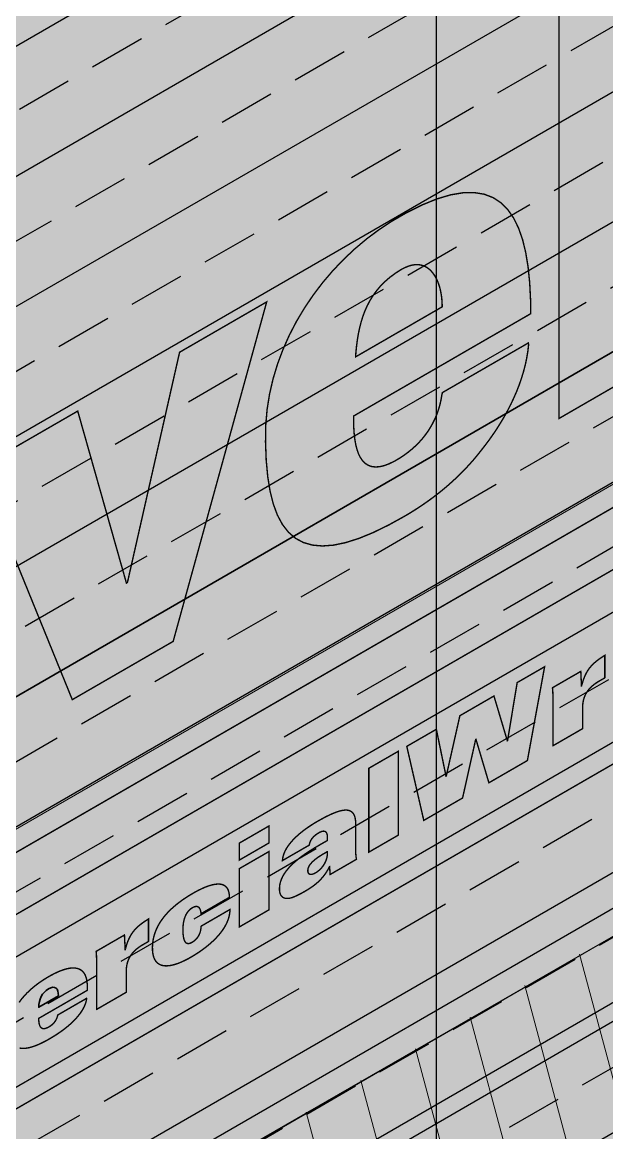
# Model space of a CAD drawing. Extents: x 61.9 to 112.9, y 313.3 to 379.3.
# Drawn here: x 87.174 to 89.12, y 362.44 to 366.135 of the extents above; entities that cross this region are included whole.
import ezdxf

# ---------------------------------------------------------------- set-up
doc = ezdxf.new("R2010")
doc.units = 0
doc.header["$LTSCALE"] = 1.5
doc.header["$MEASUREMENT"] = 0
doc.linetypes.add('DASHED', pattern=[0.75, 0.5, -0.25])
doc.layers.add('brick', color=250, linetype='CONTINUOUS', lineweight=5)
doc.layers.add('Metal Stud', color=250, linetype='CONTINUOUS', lineweight=18)
for name, color, linetype in [('DuPont Thru-Wall Flashing', 252, 'CONTINUOUS'), ('DUPONTLOGO', 250, 'CONTINUOUS'), ('FASTENING', 250, 'CONTINUOUS'), ('Shelf Angle', 250, 'CONTINUOUS'), ('STRUCTURE', 250, 'CONTINUOUS'), ('TEXT', 7, 'CONTINUOUS')]:
    doc.layers.add(name, color=color, linetype=linetype)
doc.layers.add('EXTERIOR INSULATION', color=7, linetype='CONTINUOUS', true_color=0xcdd69f)
doc.layers.add('Tyvek CommercialWrap', color=7, linetype='DASHED', true_color=0x00538e)
doc.styles.add('DETAILS', font='sanss___.ttf', dxfattribs={"height": 1})
doc.dimstyles.new('TYVEKDETAILS', dxfattribs={"dimscale": 6, "dimtxt": 1.5, "dimasz": 0.1, "dimexe": 0.75, "dimexo": 0.75, "dimgap": 0.75, "dimtad": 0, "dimtih": 1, "dimtoh": 1, "dimdec": 4, "dimzin": 0, "dimdsep": 46, "dimlunit": 4, "dimtxsty": 'DETAILS', "dimcen": 0.0625, "dimadec": 0, "dimazin": 0, "dimtfac": 1, "dimtdec": 4, "dimtofl": 0, "dimtmove": 0, "dimatfit": 3, "dimfxl": 1, "dimfrac": 2, "dimtolj": 1, "dimtzin": 0, "dimarcsym": 0})

# ---------------------------------------------------------------- blocks, each defined once
blk = doc.blocks.new('SS-DGG 2')
at = {"layer": 'STRUCTURE'}
h = blk.add_hatch(dxfattribs=at)
h.set_pattern_fill('AR-SAND', color=256, scale=0.25, style=0)
h.set_pattern_definition([(37.5, (-362.0331, 233.6496), (-0.01574834, 0.48170594), [0, -0.38, 0, -0.425, 0, -0.40625]), (7.5, (-362.0331, 233.6496), (0.4424442, 0.7055365), [0, -0.205, 0, -0.3425, 0, -0.13125]), (327.5, (-362.3406, 233.6496), (0.77853547, 0.00141476), [0, -0.125, 0, -0.45, 0, -0.5875]), (317.5, (-362.3406, 233.6496), (0.7515317, 0.2194189), [0, -0.0625, 0, -0.295, 0, -0.3375])])
h.paths.add_polyline_path([(-8.7858, -6.4658, -0.06032), (-8.3164, -5.6231, -0.022567), (-7.1126, -4.1064), (-7.3384, -4.0005, 0.021775), (-8.5108, -5.4822, 0.0603), (-9.008, -6.3751, 0.04506), (-9.3505, -7.4917, 0.020731), (-9.5997, -8.9782, -0.044799), (-9.7881, -9.8444, -0.020914), (-9.9777, -10.3712, -0.055655), (-10.2812, -10.9286, -0.016125), (-10.8857, -11.7371, -0.033704), (-11.3713, -12.2672), (-12.4307, -13.2777), (-13.2332, -13.741), (-13.0332, -13.8565), (-12.2307, -13.4186), (-11.2056, -12.4409, 0.033704), (-10.6982, -11.8869, 0.016125), (-10.0844, -11.066, 0.055655), (-9.7555, -10.4618, 0.020914), (-9.5591, -9.9162, 0.044799), (-9.3615, -9.008, -0.020731), (-9.1156, -7.5412, -0.04506)])
h.paths.add_polyline_path([(-13.0332, -13.8565), (-13.2332, -13.741), (-13.2348, -16.435), (-13.0332, -16.5513)])
h.paths.add_polyline_path([(0, 0), (-0.2192, 0.1179), (-7.3384, -4.0005), (-7.1126, -4.1064)])
h.paths.add_polyline_path([(-16.0434, -5.8254), (-15.8434, -5.9408), (-2.7843, 1.5988), (-2.9918, 1.71)])
h.paths.add_polyline_path([(-16.047, -14.8113), (-15.8434, -14.9289), (-15.8434, -5.9408), (-16.0434, -5.8254)])
at = {"layer": 'STRUCTURE', "true_color": 0xffff42}
blk.add_hatch(color=51, dxfattribs=at).paths.add_polyline_path([(0, 0), (-7.1126, -4.1064, 0.022896), (-8.333, -5.646, 0.058555), (-8.7858, -6.4658, 0.04506), (-9.1156, -7.5412, 0.020731), (-9.3615, -9.008, -0.044799), (-9.5591, -9.9162, -0.020914), (-9.7555, -10.4618, -0.055655), (-10.0844, -11.066, -0.016125), (-10.6982, -11.8869, -0.033704), (-11.2056, -12.4409), (-12.2307, -13.4186), (-13.0332, -13.8565), (-13.0332, -16.5513), (0, -9.0266)])
at = {"layer": 'STRUCTURE'}
blk.add_lwpolyline([(-13.0332, -16.5513), (0, -9.0266)], dxfattribs=at)
blk = doc.blocks.new('CW logo')
at = {"layer": 'DUPONTLOGO', "lineweight": 35, "true_color": 0x00538e}
h = blk.add_hatch(color=154, dxfattribs=at)
h.paths.add_polyline_path([(0, 2.3551), (-0.3621, 2.1461), (-0.3621, 2.4109), (0.6981, 3.023), (0.6981, 2.7582), (0.3277, 2.5443), (0.3277, 1.443), (0, 1.2538)])
h.paths.add_polyline_path([(1.5206, 3.0816), (1.0732, 1.5101), (0.7864, 1.3445), (0.9027, 1.7466), (0.5586, 2.5262), (0.8913, 2.7183), (1.0535, 2.1515), (1.0568, 2.1534), (1.2338, 2.916)])
h.paths.add_polyline_path([(1.8645, 2.3303), (1.5515, 3.0995), (1.8826, 3.2906), (2.0448, 2.7182), (2.0481, 2.7201), (2.2218, 3.4864), (2.5118, 3.6539), (2.2004, 2.5242)])
h.paths.add_polyline_path([(2.8011, 3.2741), (2.8012, 3.2529), (2.8019, 3.2325), (2.8033, 3.2131), (2.8055, 3.1948), (2.8086, 3.1778), (2.8127, 3.1622), (2.8177, 3.1481), (2.8239, 3.1358), (2.8312, 3.1253), (2.8397, 3.1167), (2.8495, 3.1104), (2.8606, 3.1062), (2.8732, 3.1046), (2.8873, 3.1054), (2.903, 3.109), (2.9202, 3.1155), (2.9392, 3.1249), (2.9553, 3.1344), (2.9695, 3.1439), (2.9831, 3.1539), (2.996, 3.1644), (3.0082, 3.1755), (3.0197, 3.1871), (3.0304, 3.1991), (3.0404, 3.2117), (3.0497, 3.2247), (3.0581, 3.2382), (3.0658, 3.2522), (3.0728, 3.2665), (3.0789, 3.2813), (3.0842, 3.2965), (3.0887, 3.312), (3.0923, 3.328), (3.0951, 3.3443), (3.097, 3.3522), (3.1027, 3.3555), (3.1133, 3.3616), (3.1279, 3.37), (3.1459, 3.3804), (3.1668, 3.3925), (3.1896, 3.4057), (3.2139, 3.4197), (3.2389, 3.4341), (3.2639, 3.4485), (3.2883, 3.4626), (3.3114, 3.4759), (3.3324, 3.4881), (3.3508, 3.4987), (3.3659, 3.5074), (3.3769, 3.5138), (3.3832, 3.5174), (3.3839, 3.5107), (3.3812, 3.4883), (3.3775, 3.466), (3.3727, 3.4438), (3.3669, 3.4217), (3.3602, 3.3998), (3.3527, 3.378), (3.3443, 3.3565), (3.3351, 3.3353), (3.3253, 3.3144), (3.3148, 3.2937), (3.3037, 3.2735), (3.292, 3.2537), (3.2798, 3.2342), (3.2672, 3.2153), (3.2542, 3.1968), (3.2409, 3.1789), (3.2274, 3.1616), (3.2146, 3.1454), (3.2015, 3.1296), (3.1879, 3.1142), (3.174, 3.0992), (3.1598, 3.0846), (3.1453, 3.0704), (3.1305, 3.0567), (3.1154, 3.0433), (3.1001, 3.0303), (3.0845, 3.0177), (3.0687, 3.0055), (3.0527, 2.9937), (3.0365, 2.9823), (3.0201, 2.9712), (3.0036, 2.9605), (2.9869, 2.9502), (2.9702, 2.9403), (2.9189, 2.912), (2.867, 2.8866), (2.819, 2.8669), (2.7747, 2.8529), (2.7342, 2.8444), (2.6973, 2.8417), (2.6639, 2.8446), (2.634, 2.8532), (2.6075, 2.8674), (2.5843, 2.8874), (2.5643, 2.9131), (2.5475, 2.9444), (2.5338, 2.9816), (2.523, 3.0244), (2.5152, 3.073), (2.5102, 3.1274), (2.5079, 3.1875), (2.5087, 3.2437), (2.5131, 3.2956), (2.5213, 3.3468), (2.5329, 3.3974), (2.5479, 3.447), (2.5661, 3.4956), (2.5872, 3.5431), (2.6111, 3.5892), (2.6378, 3.6338), (2.6669, 3.6769), (2.6983, 3.7182), (2.7319, 3.7576), (2.7675, 3.7949), (2.8049, 3.8301), (2.844, 3.863), (2.8846, 3.8934), (2.9265, 3.9212), (2.9757, 3.9497), (3.0296, 3.9767), (3.0792, 3.9968), (3.1245, 4.0102), (3.1656, 4.0171), (3.2028, 4.0177), (3.2362, 4.0122), (3.2659, 4.0008), (3.292, 3.9836), (3.3147, 3.9608), (3.3342, 3.9327), (3.3505, 3.8994), (3.3639, 3.861), (3.3744, 3.8179), (3.3822, 3.7701), (3.3875, 3.7179), (3.3904, 3.6614), (3.3907, 3.6145), (3.3825, 3.6098), (3.3641, 3.5992), (3.3368, 3.5834), (3.3021, 3.5633), (3.2612, 3.5398), (3.2157, 3.5135), (3.1668, 3.4853), (3.1161, 3.4559), (3.0647, 3.4263), (3.0143, 3.3972), (2.966, 3.3693), (2.9214, 3.3436), (2.8818, 3.3207), (2.8486, 3.3015), (2.8232, 3.2868), (2.8069, 3.2774)])
h.paths.add_polyline_path([(3.4854, 3.2661), (3.4854, 4.6323), (3.7967, 4.812), (3.7967, 3.4459)])
h.paths.add_polyline_path([(3.7967, 3.9757), (4.0803, 4.5594), (4.4195, 4.7553), (4.1409, 4.1952), (4.4604, 3.8291), (4.0917, 3.6161)])
h.paths.add_polyline_path([(3.0072, 3.5861), (3.031, 3.5998), (3.0523, 3.6121), (3.0702, 3.6225), (3.0841, 3.6305), (3.0961, 3.6374), (3.096, 3.6468), (3.0955, 3.6559), (3.0948, 3.6649), (3.0937, 3.6736), (3.0924, 3.6821), (3.0908, 3.6904), (3.0889, 3.6984), (3.0868, 3.7061), (3.0843, 3.7135), (3.0816, 3.7207), (3.0786, 3.7275), (3.0753, 3.734), (3.0718, 3.7402), (3.0679, 3.746), (3.0639, 3.7514), (3.0595, 3.7564), (3.0549, 3.761), (3.0501, 3.7651), (3.0449, 3.7686), (3.0396, 3.7716), (3.0339, 3.7741), (3.028, 3.7759), (3.0218, 3.7772), (3.0154, 3.7778), (3.0087, 3.7779), (3.0018, 3.7772), (2.9946, 3.7759), (2.9871, 3.7739), (2.9794, 3.7711), (2.9714, 3.7677), (2.9631, 3.7635), (2.9546, 3.7585), (2.9405, 3.7493), (2.9224, 3.736), (2.9059, 3.7218), (2.8911, 3.707), (2.8779, 3.6914), (2.8661, 3.6752), (2.8557, 3.6584), (2.8466, 3.6411), (2.8386, 3.6232), (2.8318, 3.6048), (2.826, 3.586), (2.8211, 3.5668), (2.817, 3.5472), (2.8137, 3.5272), (2.811, 3.5069), (2.8089, 3.4864), (2.8079, 3.471), (2.8125, 3.4737), (2.8227, 3.4796), (2.8377, 3.4882), (2.8565, 3.4991), (2.8785, 3.5118), (2.9029, 3.5258), (2.9287, 3.5408), (2.9552, 3.5561), (2.9817, 3.5713)], flags=16)
at = {"layer": 'DUPONTLOGO', "color": 154, "lineweight": 35, "true_color": 0x00538e, "const_width": 0.00471}
for points in [[(3.4854, 3.2661), (3.4854, 4.6323), (3.7967, 4.812), (3.7967, 3.4459), (3.4854, 3.2661)], [(1.8645, 2.3303), (1.5515, 3.0995), (1.8826, 3.2906), (2.0448, 2.7182), (2.0481, 2.7201), (2.2218, 3.4864), (2.5118, 3.6539), (2.2004, 2.5242), (1.8645, 2.3303)], [(4.4855, 2.5897), (4.4855, 3.2366), (0, 0.647), (0, 0), (4.4855, 2.5897)], [(2.9783, 2.1749), (3.0767, 2.2317), (3.1089, 2.0759), (3.1098, 2.0765), (3.1551, 2.2769), (3.2685, 2.3424), (3.313, 2.1938), (3.314, 2.1944), (3.3458, 2.3871), (3.4372, 2.4398), (3.3799, 2.1277), (3.2517, 2.0537), (3.2086, 2.1984), (3.2076, 2.1978), (3.1641, 2.0031), (3.0349, 1.9285), (2.9783, 2.1749)], [(2.9502, 2.1586), (2.9502, 1.8796), (2.8518, 1.8228), (2.8518, 2.1019), (2.9502, 2.1586)], [(2.5192, 1.9098), (2.5192, 1.8533), (2.4208, 1.7965), (2.4208, 1.853), (2.5192, 1.9098)], [(2.5192, 1.8248), (2.5192, 1.6308), (2.4208, 1.574), (2.4208, 1.768), (2.5192, 1.8248)], [(1.6875, 1.3229), (1.6953, 1.3335), (1.7039, 1.3437), (1.7132, 1.3537), (1.7231, 1.3633), (1.7337, 1.3725), (1.7448, 1.3814), (1.7565, 1.3899), (1.7686, 1.3981), (1.7812, 1.4059), (1.793, 1.4126), (1.8041, 1.4184), (1.8152, 1.4237), (1.826, 1.4282), (1.8366, 1.432), (1.8468, 1.4348), (1.8566, 1.4367), (1.866, 1.4375), (1.8747, 1.4371), (1.8828, 1.4355), (1.8901, 1.4326), (1.8966, 1.4282), (1.9023, 1.4224), (1.907, 1.4149), (1.9106, 1.4057), (1.9132, 1.3947), (1.9145, 1.3818), (1.9147, 1.3738), (1.9147, 1.3736), (1.9147, 1.3733), (1.9147, 1.3727), (1.9147, 1.3721), (1.9147, 1.3713), (1.9147, 1.3705), (1.9147, 1.3696), (1.9147, 1.3687), (1.9147, 1.3678), (1.9147, 1.3669), (1.9147, 1.366), (1.9147, 1.3652), (1.9147, 1.3645), (1.9147, 1.364), (1.9147, 1.3636), (1.9147, 1.3633), (1.9146, 1.3632), (1.9123, 1.3619), (1.9073, 1.359), (1.8998, 1.3546), (1.8902, 1.3491), (1.879, 1.3427), (1.8665, 1.3354), (1.8531, 1.3277), (1.8392, 1.3196), (1.8251, 1.3115), (1.8112, 1.3035), (1.798, 1.2958), (1.7857, 1.2888), (1.7748, 1.2825), (1.7657, 1.2772), (1.7587, 1.2732), (1.7543, 1.2706), (1.7527, 1.2697), (1.7528, 1.2642), (1.7532, 1.2592), (1.7537, 1.2547), (1.7545, 1.2507), (1.7556, 1.2472), (1.7568, 1.2441), (1.7583, 1.2415), (1.76, 1.2394), (1.762, 1.2377), (1.7641, 1.2366), (1.7665, 1.2358), (1.7692, 1.2355), (1.772, 1.2357), (1.7751, 1.2363), (1.7784, 1.2374), (1.7819, 1.2389), (1.7857, 1.2408), (1.789, 1.2428), (1.7921, 1.2448), (1.7949, 1.2469), (1.7975, 1.249), (1.7999, 1.2512), (1.8021, 1.2534), (1.8041, 1.2557), (1.806, 1.258), (1.8077, 1.2603), (1.8092, 1.2627), (1.8105, 1.2651), (1.8117, 1.2675), (1.8128, 1.2699), (1.8137, 1.2724), (1.8145, 1.2749), (1.8152, 1.2773), (1.8158, 1.2798), (1.8163, 1.281), (1.8182, 1.2822), (1.8217, 1.2842), (1.8266, 1.287), (1.8327, 1.2905), (1.8396, 1.2945), (1.8473, 1.2989), (1.8554, 1.3036), (1.8637, 1.3084), (1.8721, 1.3133), (1.8802, 1.318), (1.8879, 1.3224), (1.895, 1.3265), (1.9011, 1.33), (1.9062, 1.3329), (1.9098, 1.3351), (1.9119, 1.3363), (1.9122, 1.3345), (1.9111, 1.3283), (1.9094, 1.3217), (1.9069, 1.3149), (1.9038, 1.3078), (1.8999, 1.3004), (1.8952, 1.2928), (1.8898, 1.285), (1.8835, 1.2771), (1.8764, 1.2689), (1.8685, 1.2606), (1.8596, 1.2522), (1.8499, 1.2437), (1.8392, 1.2351), (1.8275, 1.2265), (1.8149, 1.2178), (1.8012, 1.2091), (1.7867, 1.2004), (1.7733, 1.1931), (1.7605, 1.1867), (1.7482, 1.1812), (1.7366, 1.1768), (1.7256, 1.1734), (1.7153, 1.1711), (1.7057, 1.1699), (1.6969, 1.1699), (1.6888, 1.171)]]:
    blk.add_lwpolyline(points, dxfattribs=at)
for points in [[(2.8011, 3.2741), (2.8012, 3.2529), (2.8019, 3.2325), (2.8033, 3.2131), (2.8055, 3.1948), (2.8086, 3.1778), (2.8127, 3.1622), (2.8177, 3.1481), (2.8239, 3.1358), (2.8312, 3.1253), (2.8397, 3.1167), (2.8495, 3.1104), (2.8606, 3.1062), (2.8732, 3.1046), (2.8873, 3.1054), (2.903, 3.109), (2.9202, 3.1155), (2.9392, 3.1249), (2.9553, 3.1344), (2.9695, 3.1439), (2.9831, 3.1539), (2.996, 3.1644), (3.0082, 3.1755), (3.0197, 3.1871), (3.0304, 3.1991), (3.0404, 3.2117), (3.0497, 3.2247), (3.0581, 3.2382), (3.0658, 3.2522), (3.0728, 3.2665), (3.0789, 3.2813), (3.0842, 3.2965), (3.0887, 3.312), (3.0923, 3.328), (3.0951, 3.3443), (3.097, 3.3522), (3.1027, 3.3555), (3.1133, 3.3616), (3.1279, 3.37), (3.1459, 3.3804), (3.1668, 3.3925), (3.1896, 3.4057), (3.2139, 3.4197), (3.2389, 3.4341), (3.2639, 3.4485), (3.2883, 3.4626), (3.3114, 3.4759), (3.3324, 3.4881), (3.3508, 3.4987), (3.3659, 3.5074), (3.3769, 3.5138), (3.3832, 3.5174), (3.3839, 3.5107), (3.3812, 3.4883), (3.3775, 3.466), (3.3727, 3.4438), (3.3669, 3.4217), (3.3602, 3.3998), (3.3527, 3.378), (3.3443, 3.3565), (3.3351, 3.3353), (3.3253, 3.3144), (3.3148, 3.2937), (3.3037, 3.2735), (3.292, 3.2537), (3.2798, 3.2342), (3.2672, 3.2153), (3.2542, 3.1968), (3.2409, 3.1789), (3.2274, 3.1616), (3.2146, 3.1454), (3.2015, 3.1296), (3.1879, 3.1142), (3.174, 3.0992), (3.1598, 3.0846), (3.1453, 3.0704), (3.1305, 3.0567), (3.1154, 3.0433), (3.1001, 3.0303), (3.0845, 3.0177), (3.0687, 3.0055), (3.0527, 2.9937), (3.0365, 2.9823), (3.0201, 2.9712), (3.0036, 2.9605), (2.9869, 2.9502), (2.9702, 2.9403), (2.9189, 2.912), (2.867, 2.8866), (2.819, 2.8669), (2.7747, 2.8529), (2.7342, 2.8444), (2.6973, 2.8417), (2.6639, 2.8446), (2.634, 2.8532), (2.6075, 2.8674), (2.5843, 2.8874), (2.5643, 2.9131), (2.5475, 2.9444), (2.5338, 2.9816), (2.523, 3.0244), (2.5152, 3.073), (2.5102, 3.1274), (2.5079, 3.1875), (2.5087, 3.2437), (2.5131, 3.2956), (2.5213, 3.3468), (2.5329, 3.3974), (2.5479, 3.447), (2.5661, 3.4956), (2.5872, 3.5431), (2.6111, 3.5892), (2.6378, 3.6338), (2.6669, 3.6769), (2.6983, 3.7182), (2.7319, 3.7576), (2.7675, 3.7949), (2.8049, 3.8301), (2.844, 3.863), (2.8846, 3.8934), (2.9265, 3.9212), (2.9757, 3.9497), (3.0296, 3.9767), (3.0792, 3.9968), (3.1245, 4.0102), (3.1656, 4.0171), (3.2028, 4.0177), (3.2362, 4.0122), (3.2659, 4.0008), (3.292, 3.9836), (3.3147, 3.9608), (3.3342, 3.9327), (3.3505, 3.8994), (3.3639, 3.861), (3.3744, 3.8179), (3.3822, 3.7701), (3.3875, 3.7179), (3.3904, 3.6614), (3.3907, 3.6145), (3.3825, 3.6098), (3.3641, 3.5992), (3.3368, 3.5834), (3.3021, 3.5633), (3.2612, 3.5398), (3.2157, 3.5135), (3.1668, 3.4853), (3.1161, 3.4559), (3.0647, 3.4263), (3.0143, 3.3972), (2.966, 3.3693), (2.9214, 3.3436), (2.8818, 3.3207), (2.8486, 3.3015), (2.8232, 3.2868), (2.8069, 3.2774)], [(3.0961, 3.6374), (3.096, 3.6468), (3.0955, 3.6559), (3.0948, 3.6649), (3.0937, 3.6736), (3.0924, 3.6821), (3.0908, 3.6904), (3.0889, 3.6984), (3.0868, 3.7061), (3.0843, 3.7135), (3.0816, 3.7207), (3.0786, 3.7275), (3.0753, 3.734), (3.0718, 3.7402), (3.0679, 3.746), (3.0639, 3.7514), (3.0595, 3.7564), (3.0549, 3.761), (3.0501, 3.7651), (3.0449, 3.7686), (3.0396, 3.7716), (3.0339, 3.7741), (3.028, 3.7759), (3.0218, 3.7772), (3.0154, 3.7778), (3.0087, 3.7779), (3.0018, 3.7772), (2.9946, 3.7759), (2.9871, 3.7739), (2.9794, 3.7711), (2.9714, 3.7677), (2.9631, 3.7635), (2.9546, 3.7585), (2.9405, 3.7493), (2.9224, 3.736), (2.9059, 3.7218), (2.8911, 3.707), (2.8779, 3.6914), (2.8661, 3.6752), (2.8557, 3.6584), (2.8466, 3.6411), (2.8386, 3.6232), (2.8318, 3.6048), (2.826, 3.586), (2.8211, 3.5668), (2.817, 3.5472), (2.8137, 3.5272), (2.811, 3.5069), (2.8089, 3.4864), (2.8079, 3.471), (2.8125, 3.4737), (2.8227, 3.4796), (2.8377, 3.4882), (2.8565, 3.4991), (2.8785, 3.5118), (2.9029, 3.5258), (2.9287, 3.5408), (2.9552, 3.5561), (2.9817, 3.5713), (3.0072, 3.5861), (3.031, 3.5998), (3.0523, 3.6121), (3.0702, 3.6225), (3.0841, 3.6305), (3.093, 3.6356)], [(3.4653, 2.2987), (3.4653, 2.3038), (3.4653, 2.3088), (3.4653, 2.3137), (3.4653, 2.3185), (3.4653, 2.3232), (3.4652, 2.3278), (3.4652, 2.3323), (3.4651, 2.3366), (3.465, 2.3408), (3.4649, 2.3449), (3.4648, 2.3488), (3.4646, 2.3526), (3.4645, 2.3562), (3.4643, 2.3596), (3.464, 2.3629), (3.4637, 2.366), (3.4634, 2.3689), (3.4637, 2.3701), (3.4656, 2.3713), (3.4692, 2.3733), (3.474, 2.3761), (3.4799, 2.3795), (3.4867, 2.3834), (3.4941, 2.3877), (3.502, 2.3922), (3.5101, 2.3969), (3.5182, 2.4016), (3.5261, 2.4062), (3.5336, 2.4105), (3.5405, 2.4144), (3.5465, 2.4179), (3.5514, 2.4208), (3.555, 2.4229), (3.5572, 2.4241), (3.5576, 2.4243), (3.5577, 2.4236), (3.5577, 2.4221), (3.5579, 2.4199), (3.558, 2.4171), (3.5582, 2.4137), (3.5583, 2.4101), (3.5585, 2.4061), (3.5587, 2.402), (3.5589, 2.3979), (3.5591, 2.3938), (3.5593, 2.3899), (3.5595, 2.3862), (3.5597, 2.383), (3.5598, 2.3803), (3.5599, 2.3782), (3.56, 2.3768), (3.56, 2.3763), (3.56, 2.3763), (3.56, 2.3763), (3.56, 2.3763), (3.5601, 2.3763), (3.5601, 2.3763), (3.5602, 2.3764), (3.5602, 2.3764), (3.5603, 2.3764), (3.5603, 2.3764), (3.5604, 2.3765), (3.5604, 2.3765), (3.5605, 2.3765), (3.5605, 2.3766), (3.5606, 2.3766), (3.5606, 2.3766), (3.5606, 2.3766), (3.5606, 2.3766), (3.5619, 2.3817), (3.5645, 2.3905), (3.5672, 2.3987), (3.5701, 2.4063), (3.5733, 2.4134), (3.5767, 2.4201), (3.5803, 2.4263), (3.5842, 2.4321), (3.5884, 2.4375), (3.5928, 2.4427), (3.5975, 2.4476), (3.6025, 2.4523), (3.6078, 2.4569), (3.6134, 2.4613), (3.6193, 2.4656), (3.6255, 2.4699), (3.6321, 2.4742), (3.6377, 2.4777), (3.6377, 2.4767), (3.6377, 2.4745), (3.6377, 2.4711), (3.6377, 2.4668), (3.6377, 2.4617), (3.6377, 2.456), (3.6377, 2.4499), (3.6377, 2.4436), (3.6377, 2.4371), (3.6377, 2.4307), (3.6377, 2.4246), (3.6377, 2.4189), (3.6377, 2.4138), (3.6377, 2.4095), (3.6377, 2.4062), (3.6377, 2.4039), (3.6377, 2.4029), (3.6376, 2.4028), (3.6371, 2.4026), (3.6364, 2.4022), (3.6354, 2.4016), (3.6342, 2.4009), (3.6329, 2.4001), (3.6314, 2.3993), (3.6299, 2.3984), (3.6283, 2.3975), (3.6267, 2.3966), (3.6252, 2.3957), (3.6237, 2.3949), (3.6224, 2.3941), (3.6213, 2.3935), (3.6204, 2.3929), (3.6197, 2.3926), (3.6193, 2.3923), (3.616, 2.3904), (3.6092, 2.386), (3.6029, 2.3816), (3.5972, 2.377), (3.5921, 2.3724), (3.5874, 2.3676), (3.5832, 2.3628), (3.5795, 2.3578), (3.5762, 2.3527), (3.5734, 2.3475), (3.5709, 2.3422), (3.5689, 2.3368), (3.5672, 2.3312), (3.5659, 2.3255), (3.5649, 2.3198), (3.5642, 2.3139), (3.5638, 2.3078), (3.5637, 2.3022), (3.5637, 2.3015), (3.5637, 2.2995), (3.5637, 2.2965), (3.5637, 2.2926), (3.5637, 2.2881), (3.5637, 2.2829), (3.5637, 2.2773), (3.5637, 2.2715), (3.5637, 2.2656), (3.5637, 2.2598), (3.5637, 2.2542), (3.5637, 2.2489), (3.5637, 2.2442), (3.5637, 2.2402), (3.5637, 2.2371), (3.5637, 2.2349), (3.5637, 2.2339), (3.5632, 2.2336), (3.561, 2.2323), (3.5572, 2.2301), (3.5521, 2.2271), (3.5458, 2.2235), (3.5387, 2.2194), (3.5309, 2.2149), (3.5226, 2.2101), (3.5141, 2.2052), (3.5057, 2.2003), (3.4974, 2.1956), (3.4897, 2.1911), (3.4826, 2.187), (3.4765, 2.1835), (3.4714, 2.1806), (3.4678, 2.1785), (3.4657, 2.1773), (3.4653, 2.1772), (3.4653, 2.1792), (3.4653, 2.1832), (3.4653, 2.189), (3.4653, 2.1962), (3.4653, 2.2047), (3.4653, 2.2141), (3.4653, 2.2241), (3.4653, 2.2346), (3.4653, 2.245), (3.4653, 2.2554), (3.4653, 2.2652), (3.4653, 2.2743), (3.4653, 2.2823), (3.4653, 2.2891), (3.4653, 2.2943), (3.4653, 2.2976)], [(2.5643, 1.7948), (2.5647, 1.7992), (2.5654, 1.8036), (2.5663, 1.808), (2.5675, 1.8124), (2.5689, 1.8167), (2.5705, 1.821), (2.5724, 1.8253), (2.5746, 1.8296), (2.5769, 1.8338), (2.5794, 1.838), (2.5821, 1.8421), (2.585, 1.8462), (2.5881, 1.8503), (2.5914, 1.8543), (2.5948, 1.8583), (2.5983, 1.8623), (2.602, 1.8662), (2.6059, 1.87), (2.6098, 1.8738), (2.6138, 1.8776), (2.618, 1.8813), (2.6222, 1.8849), (2.6265, 1.8884), (2.6308, 1.8919), (2.6353, 1.8953), (2.6397, 1.8986), (2.6442, 1.9019), (2.6487, 1.905), (2.6533, 1.9081), (2.6578, 1.9111), (2.6623, 1.9141), (2.6669, 1.9169), (2.6714, 1.9197), (2.6759, 1.9224), (2.6803, 1.925), (2.6937, 1.9325), (2.7074, 1.9399), (2.7202, 1.9462), (2.7321, 1.9516), (2.7431, 1.9559), (2.7532, 1.9593), (2.7624, 1.9615), (2.7708, 1.9627), (2.7783, 1.9628), (2.7849, 1.9618), (2.7906, 1.9597), (2.7956, 1.9565), (2.7997, 1.9521), (2.803, 1.9466), (2.8055, 1.9399), (2.8072, 1.932), (2.8081, 1.9229), (2.8083, 1.9158), (2.8083, 1.9144), (2.8083, 1.9115), (2.8083, 1.9073), (2.8083, 1.9019), (2.8083, 1.8956), (2.8083, 1.8887), (2.8083, 1.8812), (2.8083, 1.8734), (2.8083, 1.8655), (2.8083, 1.8577), (2.8083, 1.8502), (2.8083, 1.8433), (2.8083, 1.8371), (2.8083, 1.8318), (2.8083, 1.8276), (2.8083, 1.8248), (2.8083, 1.8235), (2.8083, 1.8225), (2.8083, 1.8213), (2.8084, 1.8201), (2.8084, 1.8188), (2.8085, 1.8175), (2.8085, 1.8163), (2.8086, 1.815), (2.8087, 1.8136), (2.8089, 1.8123), (2.809, 1.8109), (2.8092, 1.8095), (2.8093, 1.8081), (2.8095, 1.8066), (2.8097, 1.8051), (2.81, 1.8036), (2.8102, 1.802), (2.8105, 1.8004), (2.8107, 1.799), (2.8095, 1.7984), (2.807, 1.7969), (2.8031, 1.7947), (2.7981, 1.7918), (2.7923, 1.7884), (2.7857, 1.7846), (2.7787, 1.7806), (2.7713, 1.7763), (2.7638, 1.772), (2.7564, 1.7677), (2.7493, 1.7636), (2.7426, 1.7598), (2.7366, 1.7563), (2.7315, 1.7533), (2.7274, 1.751), (2.7245, 1.7493), (2.7231, 1.7485), (2.723, 1.7485), (2.723, 1.7491), (2.7229, 1.7501), (2.7228, 1.7514), (2.7227, 1.753), (2.7226, 1.7549), (2.7225, 1.757), (2.7223, 1.7592), (2.7222, 1.7614), (2.7221, 1.7637), (2.7219, 1.766), (2.7218, 1.7681), (2.7217, 1.77), (2.7216, 1.7717), (2.7215, 1.7732), (2.7214, 1.7743), (2.7214, 1.7749), (2.7211, 1.7748), (2.7179, 1.7685), (2.7144, 1.7625), (2.7109, 1.7567), (2.7071, 1.7512), (2.7033, 1.7459), (2.6993, 1.7408), (2.6951, 1.736), (2.6908, 1.7313), (2.6863, 1.7268), (2.6817, 1.7225), (2.6769, 1.7183), (2.672, 1.7143), (2.6669, 1.7104), (2.6616, 1.7066), (2.6562, 1.703), (2.6507, 1.6994), (2.6449, 1.6959), (2.6402, 1.6932), (2.6366, 1.6911), (2.633, 1.6891), (2.6295, 1.6871), (2.6259, 1.6852), (2.6224, 1.6834), (2.6189, 1.6816), (2.6155, 1.6799), (2.6122, 1.6783), (2.6089, 1.6768), (2.6057, 1.6753), (2.6025, 1.6741), (2.5995, 1.6729), (2.5966, 1.6718), (2.5937, 1.671), (2.591, 1.6702), (2.5884, 1.6696), (2.5859, 1.6692), (2.5831, 1.6689), (2.5803, 1.6688), (2.5775, 1.6689), (2.5748, 1.6692), (2.5723, 1.6697), (2.5698, 1.6705), (2.5675, 1.6716), (2.5653, 1.6729), (2.5633, 1.6745), (2.5615, 1.6763), (2.5598, 1.6785), (2.5583, 1.6809), (2.5571, 1.6836), (2.556, 1.6867), (2.5552, 1.6901), (2.5547, 1.6938), (2.5544, 1.6978), (2.5544, 1.7042), (2.5554, 1.7139), (2.5576, 1.7235), (2.5609, 1.7328), (2.5651, 1.7419), (2.5703, 1.7509), (2.5764, 1.7596), (2.5833, 1.7682), (2.591, 1.7766), (2.5994, 1.7848), (2.6085, 1.7928), (2.6181, 1.8007), (2.6282, 1.8084), (2.6388, 1.816), (2.6498, 1.8234), (2.6612, 1.8307), (2.6728, 1.8378), (2.6846, 1.8448), (2.687, 1.8462), (2.6877, 1.8466), (2.6887, 1.8472), (2.6901, 1.848), (2.6919, 1.849), (2.6938, 1.8501), (2.6959, 1.8513), (2.6982, 1.8526), (2.7005, 1.854), (2.7028, 1.8553), (2.705, 1.8566), (2.7072, 1.8578), (2.7091, 1.859), (2.7108, 1.8599), (2.7122, 1.8607), (2.7132, 1.8613), (2.7138, 1.8617), (2.714, 1.8618), (2.714, 1.8619), (2.714, 1.8623), (2.714, 1.8628), (2.714, 1.8634), (2.714, 1.8641), (2.714, 1.8649), (2.714, 1.8658), (2.714, 1.8667), (2.714, 1.8677), (2.714, 1.8686), (2.714, 1.8695), (2.714, 1.8703), (2.714, 1.8711), (2.714, 1.8717), (2.714, 1.8722), (2.714, 1.8725), (2.714, 1.8727), (2.714, 1.8746), (2.7138, 1.8772), (2.7135, 1.8797), (2.713, 1.8821), (2.7123, 1.8842), (2.7115, 1.8862), (2.7105, 1.8879), (2.7093, 1.8894), (2.7079, 1.8906), (2.7063, 1.8916), (2.7044, 1.8922), (2.7024, 1.8926), (2.7001, 1.8926), (2.6975, 1.8922), (2.6947, 1.8915), (2.6917, 1.8903), (2.6883, 1.8888), (2.6847, 1.8868), (2.681, 1.8845), (2.6776, 1.8822), (2.6745, 1.8799), (2.6716, 1.8776), (2.669, 1.8753), (2.6667, 1.8729), (2.6645, 1.8705), (2.6627, 1.8682), (2.661, 1.8658), (2.6595, 1.8634), (2.6582, 1.8611), (2.6571, 1.8587), (2.6562, 1.8564), (2.6554, 1.8541), (2.6548, 1.8518), (2.6543, 1.8496), (2.6539, 1.8473), (2.6535, 1.8462), (2.6517, 1.8452), (2.6486, 1.8434), (2.6442, 1.8409), (2.6388, 1.8378), (2.6325, 1.8341), (2.6256, 1.8302), (2.6183, 1.8259), (2.6107, 1.8216), (2.6031, 1.8172), (2.5956, 1.8129), (2.5885, 1.8088), (2.5819, 1.805), (2.5761, 1.8016), (2.5713, 1.7988), (2.5675, 1.7967), (2.5652, 1.7953)], [(2.7016, 1.8175), (2.6949, 1.8136), (2.6888, 1.8097), (2.6831, 1.806), (2.6779, 1.8023), (2.6732, 1.7986), (2.669, 1.7951), (2.6652, 1.7916), (2.6618, 1.7882), (2.6588, 1.7849), (2.6562, 1.7816), (2.6541, 1.7784), (2.6523, 1.7752), (2.6509, 1.7721), (2.6498, 1.769), (2.6491, 1.766), (2.6488, 1.763), (2.6487, 1.7605), (2.6489, 1.7585), (2.6492, 1.7567), (2.6498, 1.755), (2.6505, 1.7535), (2.6514, 1.7522), (2.6525, 1.7511), (2.6537, 1.7502), (2.6552, 1.7495), (2.6568, 1.749), (2.6586, 1.7488), (2.6607, 1.7489), (2.6629, 1.7492), (2.6652, 1.7498), (2.6678, 1.7507), (2.6706, 1.7519), (2.6735, 1.7534), (2.6776, 1.7559), (2.6818, 1.7588), (2.6857, 1.762), (2.6894, 1.7654), (2.6929, 1.7689), (2.6962, 1.7727), (2.6992, 1.7766), (2.7019, 1.7807), (2.7044, 1.7849), (2.7067, 1.7891), (2.7086, 1.7935), (2.7103, 1.7978), (2.7116, 1.8022), (2.7127, 1.8066), (2.7134, 1.8109), (2.7139, 1.8152), (2.714, 1.8186), (2.714, 1.8187), (2.714, 1.8189), (2.714, 1.8192), (2.714, 1.8195), (2.714, 1.82), (2.714, 1.8205), (2.714, 1.821), (2.714, 1.8216), (2.714, 1.8221), (2.714, 1.8227), (2.714, 1.8232), (2.714, 1.8236), (2.714, 1.824), (2.714, 1.8244), (2.714, 1.8246), (2.714, 1.8247), (2.7139, 1.8247), (2.7137, 1.8245), (2.7132, 1.8242), (2.7125, 1.8238), (2.7116, 1.8233), (2.7107, 1.8228), (2.7096, 1.8222), (2.7086, 1.8216), (2.7074, 1.8209), (2.7063, 1.8203), (2.7053, 1.8197), (2.7043, 1.8191), (2.7034, 1.8186), (2.7026, 1.8181), (2.7021, 1.8178), (2.7017, 1.8176)], [(2.2933, 1.6181), (2.2931, 1.6198), (2.2929, 1.6215), (2.2926, 1.623), (2.2923, 1.6246), (2.292, 1.6261), (2.2917, 1.6275), (2.2913, 1.6289), (2.2909, 1.6302), (2.2905, 1.6314), (2.29, 1.6326), (2.2895, 1.6337), (2.289, 1.6348), (2.2884, 1.6358), (2.2877, 1.6368), (2.2871, 1.6377), (2.2863, 1.6385), (2.2856, 1.6392), (2.2848, 1.6399), (2.2839, 1.6404), (2.283, 1.6409), (2.2821, 1.6413), (2.2812, 1.6417), (2.2802, 1.6419), (2.2791, 1.6421), (2.278, 1.6422), (2.2769, 1.6422), (2.2757, 1.6421), (2.2745, 1.6419), (2.2732, 1.6416), (2.2718, 1.6412), (2.2704, 1.6407), (2.269, 1.6401), (2.2674, 1.6394), (2.2658, 1.6386), (2.2638, 1.6374), (2.2602, 1.6351), (2.2568, 1.6324), (2.2537, 1.6295), (2.2508, 1.6263), (2.2481, 1.6228), (2.2457, 1.6192), (2.2434, 1.6153), (2.2415, 1.6112), (2.2397, 1.6069), (2.2381, 1.6024), (2.2368, 1.5978), (2.2357, 1.593), (2.2347, 1.588), (2.234, 1.5829), (2.2335, 1.5777), (2.2332, 1.5724), (2.233, 1.5669), (2.2331, 1.5612), (2.2332, 1.5556), (2.2335, 1.5503), (2.234, 1.5453), (2.2347, 1.5407), (2.2355, 1.5364), (2.2365, 1.5325), (2.2378, 1.529), (2.2392, 1.526), (2.2409, 1.5235), (2.2429, 1.5214), (2.2451, 1.5199), (2.2476, 1.519), (2.2503, 1.5186), (2.2534, 1.5188), (2.2568, 1.5197), (2.2605, 1.5213), (2.2644, 1.5234), (2.268, 1.5258), (2.2714, 1.5284), (2.2745, 1.5311), (2.2773, 1.5339), (2.2798, 1.5369), (2.2821, 1.5399), (2.2842, 1.5431), (2.286, 1.5463), (2.2876, 1.5496), (2.289, 1.5529), (2.2902, 1.5562), (2.2911, 1.5596), (2.2919, 1.563), (2.2925, 1.5663), (2.2929, 1.5697), (2.2932, 1.573), (2.2933, 1.5762), (2.294, 1.5769), (2.2965, 1.5783), (2.3005, 1.5806), (2.3057, 1.5836), (2.312, 1.5873), (2.3191, 1.5914), (2.3268, 1.5958), (2.3349, 1.6005), (2.3432, 1.6053), (2.3514, 1.61), (2.3594, 1.6146), (2.3669, 1.619), (2.3736, 1.6229), (2.3795, 1.6263), (2.3842, 1.629), (2.3876, 1.6309), (2.3894, 1.632), (2.3896, 1.6296), (2.3892, 1.6245), (2.3886, 1.6194), (2.3878, 1.6143), (2.3867, 1.6093), (2.3853, 1.6042), (2.3837, 1.5992), (2.3818, 1.5942), (2.3797, 1.5892), (2.3774, 1.5843), (2.3748, 1.5794), (2.3721, 1.5745), (2.3691, 1.5696), (2.3659, 1.5648), (2.3625, 1.56), (2.3589, 1.5552), (2.3551, 1.5505), (2.3512, 1.5458), (2.347, 1.5412), (2.3427, 1.5366), (2.3382, 1.5321), (2.3336, 1.5276), (2.3288, 1.5232), (2.3238, 1.5188), (2.3188, 1.5144), (2.3135, 1.5101), (2.3082, 1.5059), (2.3027, 1.5017), (2.2971, 1.4976), (2.2914, 1.4936), (2.2856, 1.4896), (2.2796, 1.4857), (2.2736, 1.4819), (2.2675, 1.4781), (2.2613, 1.4744), (2.2511, 1.4686), (2.2391, 1.4625), (2.2276, 1.4571), (2.2165, 1.4526), (2.2058, 1.4491), (2.1957, 1.4465), (2.1861, 1.4449), (2.1771, 1.4444), (2.1688, 1.4449), (2.1612, 1.4467), (2.1544, 1.4496), (2.1483, 1.4537), (2.1431, 1.4592), (2.1388, 1.466), (2.1354, 1.4741), (2.133, 1.4837), (2.1316, 1.4948), (2.1314, 1.5072), (2.1321, 1.5196), (2.1338, 1.5317), (2.1365, 1.5436), (2.1401, 1.5553), (2.1446, 1.5666), (2.1501, 1.5778), (2.1564, 1.5887), (2.1636, 1.5993), (2.1716, 1.6097), (2.1805, 1.6199), (2.1901, 1.6299), (2.2006, 1.6396), (2.2118, 1.649), (2.2238, 1.6583), (2.2365, 1.6673), (2.25, 1.6761), (2.2641, 1.6847), (2.2748, 1.6907), (2.2848, 1.696), (2.2948, 1.7009), (2.3046, 1.7053), (2.3143, 1.7091), (2.3238, 1.7122), (2.3328, 1.7146), (2.3415, 1.7161), (2.3497, 1.7167), (2.3572, 1.7164), (2.3642, 1.7149), (2.3704, 1.7123), (2.3757, 1.7085), (2.3802, 1.7033), (2.3837, 1.6967), (2.3861, 1.6886), (2.3875, 1.679), (2.3875, 1.6725), (2.3859, 1.6716), (2.3827, 1.6697), (2.3782, 1.6671), (2.3725, 1.6639), (2.366, 1.6601), (2.3587, 1.6559), (2.3509, 1.6514), (2.3428, 1.6467), (2.3347, 1.642), (2.3268, 1.6374), (2.3192, 1.6331), (2.3121, 1.629), (2.3059, 1.6254), (2.3007, 1.6224), (2.2967, 1.6201), (2.2942, 1.6186)], [(1.9458, 1.4215), (1.9458, 1.4265), (1.9458, 1.4315), (1.9458, 1.4364), (1.9458, 1.4413), (1.9458, 1.446), (1.9457, 1.4505), (1.9457, 1.455), (1.9456, 1.4594), (1.9455, 1.4636), (1.9454, 1.4676), (1.9453, 1.4716), (1.9451, 1.4753), (1.945, 1.4789), (1.9448, 1.4824), (1.9445, 1.4856), (1.9442, 1.4887), (1.9439, 1.4916), (1.9442, 1.4929), (1.9462, 1.494), (1.9497, 1.496), (1.9545, 1.4988), (1.9604, 1.5022), (1.9672, 1.5061), (1.9746, 1.5104), (1.9825, 1.515), (1.9906, 1.5197), (1.9987, 1.5243), (2.0067, 1.5289), (2.0141, 1.5332), (2.021, 1.5372), (2.027, 1.5407), (2.0319, 1.5435), (2.0356, 1.5456), (2.0377, 1.5468), (2.0382, 1.5471), (2.0382, 1.5464), (2.0383, 1.5448), (2.0384, 1.5426), (2.0385, 1.5398), (2.0387, 1.5365), (2.0389, 1.5328), (2.0391, 1.5289), (2.0393, 1.5248), (2.0395, 1.5206), (2.0397, 1.5165), (2.0399, 1.5126), (2.04, 1.509), (2.0402, 1.5058), (2.0403, 1.5031), (2.0404, 1.501), (2.0405, 1.4996), (2.0405, 1.499), (2.0405, 1.499), (2.0406, 1.499), (2.0406, 1.4991), (2.0406, 1.4991), (2.0407, 1.4991), (2.0407, 1.4991), (2.0408, 1.4992), (2.0408, 1.4992), (2.0409, 1.4992), (2.0409, 1.4993), (2.041, 1.4993), (2.0411, 1.4993), (2.0411, 1.4994), (2.0411, 1.4994), (2.0412, 1.4994), (2.0412, 1.4994), (2.0412, 1.4994), (2.0425, 1.5045), (2.045, 1.5133), (2.0477, 1.5215), (2.0507, 1.5291), (2.0539, 1.5362), (2.0573, 1.5428), (2.0609, 1.549), (2.0648, 1.5548), (2.0689, 1.5603), (2.0734, 1.5655), (2.0781, 1.5704), (2.083, 1.5751), (2.0883, 1.5796), (2.0939, 1.584), (2.0998, 1.5883), (2.106, 1.5926), (2.1126, 1.5969), (2.1182, 1.6004), (2.1182, 1.5995), (2.1182, 1.5972), (2.1182, 1.5938), (2.1182, 1.5895), (2.1182, 1.5844), (2.1182, 1.5788), (2.1182, 1.5726), (2.1182, 1.5663), (2.1182, 1.5598), (2.1182, 1.5535), (2.1182, 1.5473), (2.1182, 1.5417), (2.1182, 1.5366), (2.1182, 1.5323), (2.1182, 1.5289), (2.1182, 1.5267), (2.1182, 1.5257), (2.1181, 1.5256), (2.1176, 1.5253), (2.1169, 1.5249), (2.1159, 1.5243), (2.1147, 1.5237), (2.1134, 1.5229), (2.1119, 1.522), (2.1104, 1.5211), (2.1088, 1.5202), (2.1072, 1.5193), (2.1057, 1.5184), (2.1042, 1.5176), (2.1029, 1.5168), (2.1018, 1.5162), (2.1008, 1.5156), (2.1002, 1.5152), (2.0998, 1.515), (2.0965, 1.5131), (2.0897, 1.5087), (2.0835, 1.5043), (2.0778, 1.4998), (2.0726, 1.4951), (2.0679, 1.4904), (2.0638, 1.4855), (2.06, 1.4805), (2.0568, 1.4754), (2.0539, 1.4702), (2.0515, 1.4649), (2.0494, 1.4595), (2.0477, 1.454), (2.0464, 1.4483), (2.0454, 1.4425), (2.0447, 1.4366), (2.0443, 1.4306), (2.0442, 1.425), (2.0442, 1.4242), (2.0442, 1.4222), (2.0442, 1.4193), (2.0442, 1.4154), (2.0442, 1.4108), (2.0442, 1.4056), (2.0442, 1.4001), (2.0442, 1.3943), (2.0442, 1.3884), (2.0442, 1.3825), (2.0442, 1.3769), (2.0442, 1.3717), (2.0442, 1.367), (2.0442, 1.363), (2.0442, 1.3598), (2.0442, 1.3576), (2.0442, 1.3566), (2.0437, 1.3563), (2.0415, 1.355), (2.0377, 1.3528), (2.0326, 1.3499), (2.0263, 1.3462), (2.0192, 1.3421), (2.0114, 1.3376), (2.0031, 1.3328), (1.9946, 1.3279), (1.9862, 1.3231), (1.978, 1.3183), (1.9702, 1.3138), (1.9631, 1.3097), (1.957, 1.3062), (1.9519, 1.3033), (1.9483, 1.3012), (1.9462, 1.3), (1.9458, 1.2999), (1.9458, 1.3019), (1.9458, 1.3059), (1.9458, 1.3117), (1.9458, 1.3189), (1.9458, 1.3274), (1.9458, 1.3368), (1.9458, 1.3468), (1.9458, 1.3573), (1.9458, 1.3678), (1.9458, 1.3781), (1.9458, 1.3879), (1.9458, 1.397), (1.9458, 1.4051), (1.9458, 1.4118), (1.9458, 1.417), (1.9458, 1.4203)]]:
    blk.add_lwpolyline(points, close=True, dxfattribs=at)
at = {"layer": 'DUPONTLOGO', "color": 154, "lineweight": 35, "true_color": 0x00538e}
blk.add_open_spline([(1.8183, 1.3447), (1.8183, 1.37), (1.8079, 1.3806), (1.7855, 1.3677), (1.7644, 1.3555), (1.7527, 1.3324), (1.7527, 1.3068), (1.7527, 1.3068), (1.8183, 1.3447), (1.8183, 1.3447)], degree=3, knots=[0, 0, 0, 0, 1, 1, 1, 2, 2, 2, 3, 3, 3, 3], dxfattribs=at)
blk = doc.blocks.new('brick 1')
at = {"layer": 'brick'}
blk.add_hatch(color=15, dxfattribs=at).paths.add_polyline_path([(-9.5294, -3.842), (-9.5268, -1.5744), (-7.9023, -0.6395), (-7.9023, 0.5112), (-6.2778, 1.448), (-6.2804, 2.6043), (-4.6559, 3.5392), (-4.6559, 4.6929), (-3.0288, 5.6323), (-3.0314, 6.7845), (-1.4069, 7.7224), (0, 6.9101), (0, 0), (-8.092, -4.6719)])
h = blk.add_hatch(dxfattribs=at)
h.set_pattern_fill('ANSI31', color=256, scale=1.6245, angle=60, style=0)
h.set_pattern_definition([(105, (-10.09606, 16.66079), (-0.1961433, -0.0525564), [])])
h.paths.add_polyline_path([(-3.251, 2.7318), (-4.6579, 3.544), (-6.2824, 2.6061), (-4.8755, 1.7939)])
blk.add_lwpolyline([(-9.5294, -3.842), (-9.5268, -1.5744), (-7.9023, -0.6395), (-7.9023, 0.5112), (-6.2778, 1.448), (-6.2804, 2.6043), (-4.6559, 3.5392), (-4.6559, 4.6929), (-3.0288, 5.6323), (-3.0314, 6.7845), (-1.4069, 7.7224), (0, 6.9101), (0, 0), (-8.092, -4.6719)], close=True, dxfattribs=at)
blk.add_lwpolyline([(-4.6533, 3.5407), (-3.2464, 2.7314), (-4.8709, 1.7905), (-6.2778, 2.6028), (-4.6533, 3.5407)], dxfattribs=at)

msp = doc.modelspace()

# ---------------------------------------------------------------- hatches: boundary and pattern name
at = {"layer": 'DuPont Thru-Wall Flashing'}
h = msp.add_hatch(color=252, dxfattribs=at)
edge = h.paths.add_edge_path()
edge.add_line((80.7232, 357.5524), (80.7232, 356.1949))
edge.add_line((80.7232, 356.1949), (80.7232, 354.6974))
edge.add_arc((81.1232, 354.6974), 0.4, 180, 240)
edge.add_line((80.9232, 354.351), (82.9781, 353.1646))
edge.add_line((82.9781, 353.1646), (94.3082, 359.706))
edge.add_line((94.3082, 359.706), (92.2533, 360.8924))
edge.add_arc((92.4533, 361.2388), 0.4, 180, 240, ccw=False)
edge.add_line((92.0533, 361.2388), (92.0513, 364.1565))
edge.add_arc((103.2864, 364.188), 11.2351, 178.37212, 180.16056, ccw=False)
edge.add_line((92.0558, 364.5072), (92.0501, 364.6755))
edge.add_line((92.0501, 364.6755), (92.0533, 366.2796))
edge.add_line((92.0533, 366.2796), (80.7232, 359.7382))
edge.add_line((80.7232, 359.7382), (80.7232, 357.5524))
at = {"layer": 'EXTERIOR INSULATION', "linetype": 'Continuous'}
h = msp.add_hatch(color=256, dxfattribs=at)
h.paths.add_polyline_path([(83.3563, 364.0139, -0.150594), (80.1859, 360.5187), (80.1859, 354.1468), (92.7191, 361.3828), (92.7191, 374.0888), (85.9121, 370.1588, 0.175909), (83.8071, 365.679, -0.086903)])
h.paths.add_polyline_path([(83.8071, 365.679, -0.175909), (85.9121, 370.1588), (92.7191, 374.0888), (91.8989, 374.5624), (85.0919, 370.6324, 0.175909), (82.9869, 366.1526, -0.086903), (82.5361, 364.4875, -0.150594), (79.3657, 360.9922), (80.1859, 360.5187, 0.150594), (83.3563, 364.0139, 0.086903)])
h.paths.add_polyline_path([(80.1859, 360.5187), (79.3657, 360.9922), (79.3657, 357.542), (79.5657, 357.4265, -0.267949), (79.6907, 357.21), (79.6907, 354.4327), (80.1859, 354.1468)])
h = msp.add_hatch(dxfattribs=at)
h.set_pattern_fill('ANSI33', color=250, scale=3, angle=105, style=0)
h.set_pattern_definition([(150, (-905.1988, -525.1429), (-0.375, -0.64951905), []), (150, (-905.3361, -524.6306), (-0.375, -0.64951905), [0.375, -0.1875])])
h.paths.add_polyline_path([(85.9121, 370.1588), (92.7191, 374.0888), (91.8989, 374.5624), (85.0919, 370.6324, 0.175909), (82.9869, 366.1526, -0.086903), (82.5361, 364.4875, -0.150594), (79.3657, 360.9922), (80.1859, 360.5187, 0.150594), (83.3563, 364.0139, 0.086903), (83.8071, 365.679, -0.175909)])
h.paths.add_polyline_path([(80.1859, 360.5187), (79.3657, 360.9922), (79.3657, 357.542), (79.5657, 357.4265, -0.267949), (79.6907, 357.21), (79.6907, 354.4327), (80.1859, 354.1468)])
h = msp.add_hatch(dxfattribs=at)
h.set_pattern_fill('ANSI33', color=250, scale=1.5, angle=345, style=0)
h.set_pattern_definition([(30, (-905.1988, -525.1429), (-0.1875, 0.32475953), []), (30, (-904.9427, -525.2115), (-0.1875, 0.32475953), [0.1875, -0.09375])])
h.paths.add_polyline_path([(80.1859, 360.5187), (80.1859, 354.1468), (92.7191, 361.3828), (92.7191, 374.0888), (85.9121, 370.1588, 0.195843), (83.7778, 365.121, -0.188661)])
at = {"layer": 'Shelf Angle'}
h = msp.add_hatch(color=32, dxfattribs=at)
h.paths.add_polyline_path([(91.8042, 361.4264, -0.131652), (91.7707, 361.5514), (91.7707, 364.1844, 0.267949), (91.6457, 364.4009), (91.4457, 364.5164), (78.6541, 357.1312), (78.8541, 357.0157, -0.267949), (78.9791, 356.7992), (78.9791, 354.1662, 0.131652), (79.0126, 354.0412)])
h.paths.add_polyline_path([(79.1041, 353.9497, -0.267949), (78.9791, 354.1662), (78.9791, 356.7992, 0.267949), (78.8541, 357.0157), (78.6541, 357.1312), (78.6541, 353.8342), (81.5094, 352.1857), (81.5094, 352.4167, 0.267949), (81.3844, 352.6332)])
edge = h.paths.add_edge_path()
edge.add_line((94.1847, 359.5038), (94.1847, 359.6347))
edge.add_line((94.1847, 359.6347), (94.3009, 359.7018))
edge.add_line((94.3009, 359.7018), (94.3009, 359.7102))
edge.add_line((94.3009, 359.7102), (92.2533, 360.8924))
edge.add_arc((92.4533, 361.2388), 0.4, 179.2818, 240, ccw=False)
edge.add_line((92.0533, 361.2438), (91.8957, 361.3349))
edge.add_arc((92.0207, 361.5514), 0.25, 210, 240, ccw=False)
edge.add_line((91.8042, 361.4264), (79.0126, 354.0412))
edge.add_arc((79.2291, 354.1662), 0.25, 210, 240)
edge.add_line((79.1041, 353.9497), (81.3844, 352.6332))
edge.add_arc((81.2594, 352.4167), 0.25, 0, 60, ccw=False)
edge.add_line((81.5094, 352.4167), (81.5094, 352.1857))
edge.add_line((81.5094, 352.1857), (94.1847, 359.5038))
at = {"layer": 'Tyvek CommercialWrap', "linetype": 'Continuous', "true_color": 0x00538e}
h = msp.add_hatch(dxfattribs=at)
h.set_pattern_fill('ANSI31', color=154, scale=30, angle=165, style=0)
h.set_pattern_definition([(210, (-905.199, -525.143), (1.875, -3.247595), [])])
edge = h.paths.add_edge_path()
edge.add_line((82.072, 357.1263), (92.7191, 363.2734))
edge.add_line((92.7191, 363.2734), (92.7191, 373.3039))
edge.add_line((92.7191, 373.3039), (86.0216, 369.437))
edge.add_arc((90.2091, 365.4934), 5.7522, 136.7176, 174.78485)
edge.add_arc((78.0076, 366.607), 6.5, 334.91809, 354.78485, ccw=False)
edge.add_arc((75.2801, 367.8837), 9.5115, 315.56762, 334.91809, ccw=False)
edge.add_line((82.072, 361.225), (82.072, 357.1263))
h = msp.add_hatch(dxfattribs=at)
h.set_pattern_fill('ANSI31', color=154, scale=30, angle=225, style=0)
h.set_pattern_definition([(270, (-905.199, -525.143), (3.75, -9e-16), [])])
edge = h.paths.add_edge_path()
edge.add_line((82.072, 357.1263), (92.7191, 363.2734))
edge.add_line((92.7191, 363.2734), (92.7191, 373.3039))
edge.add_line((92.7191, 373.3039), (86.0216, 369.437))
edge.add_arc((90.2091, 365.4934), 5.7522, 136.7176, 174.78485)
edge.add_arc((78.0076, 366.607), 6.5, 334.91809, 354.78485, ccw=False)
edge.add_arc((75.2801, 367.8837), 9.5115, 315.56762, 334.91809, ccw=False)
edge.add_line((82.072, 361.225), (82.072, 357.1263))
at = {"layer": 'Tyvek CommercialWrap', "true_color": 0xffffff}
msp.add_hatch(color=7, dxfattribs=at).paths.add_polyline_path([(86.0216, 369.437, 0.195959), (84.4579, 365.3863, -0.128149), (82.072, 361.225), (82.072, 357.1263), (92.7191, 363.2734), (92.7191, 373.3039)])

# ---------------------------------------------------------------- linework, layer by layer
at = {"layer": 'DuPont Thru-Wall Flashing', "color": 250, "lineweight": 0}
msp.add_line((80.7232, 359.7382), (91.7707, 366.1164), dxfattribs=at)
at = {"layer": 'Shelf Angle'}
for p, q in [((91.4457, 364.5164), (78.6541, 357.1312)), ((79.0203, 356.9673), (91.6737, 364.2727))]:
    msp.add_line(p, q, dxfattribs=at)
at = {"layer": 'STRUCTURE'}
msp.add_lwpolyline([(78.6678, 358.4742), (91.4477, 365.8526)], dxfattribs=at)

# ---------------------------------------------------------------- block references
at = {"layer": 'brick'}
msp.add_blockref('brick 1', (94.1847, 359.7773), dxfattribs=at)
at = {"layer": 'FASTENING', "color": 5}
msp.add_blockref('CW logo', (85.4759, 361.5506), dxfattribs=at)
at = {"layer": 'Metal Stud', "color": 18, "linetype": 'Continuous', "true_color": 0x000000}
msp.add_blockref('SS-DGG 2', (91.8989, 375.1397), dxfattribs=at)

# ---------------------------------------------------------------- leaders
at = {"layer": 'TEXT'}
msp.add_leader([(81.9912, 360.4832), (95.231, 362.8455), (96.0652, 362.8455)], dimstyle='TYVEKDETAILS', override={"dimfxl": 3}, dxfattribs=at)

doc.saveas('drawing.dxf')
